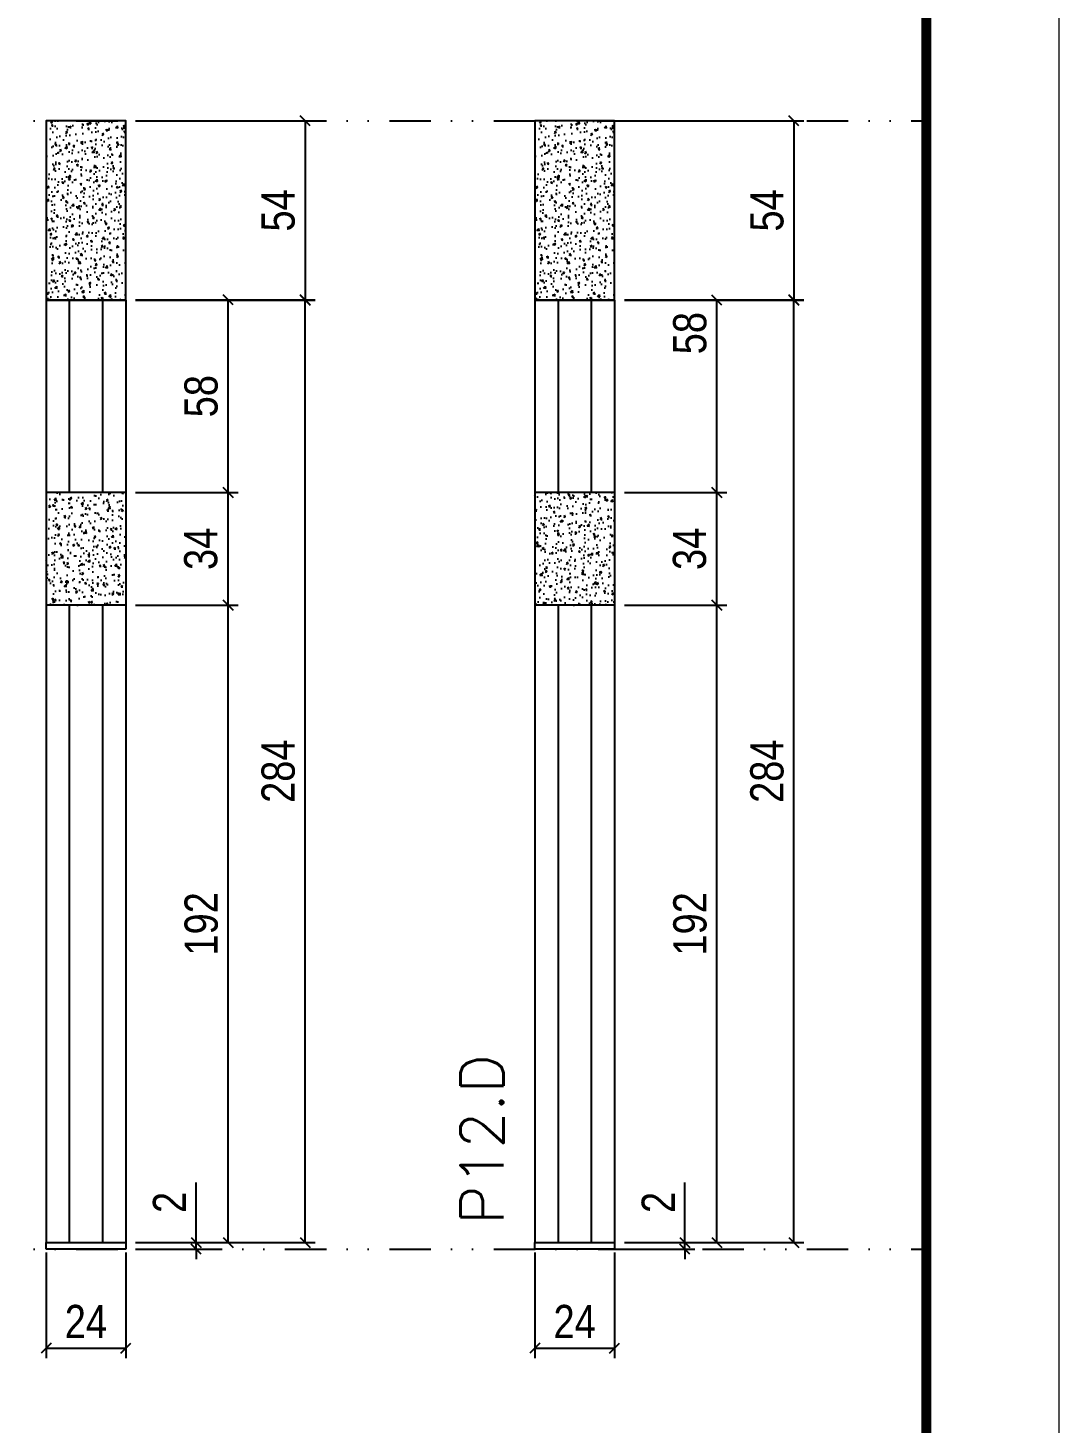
# Model space of a CAD drawing. Header units: millimetres. Extents: x 169816 to 178745, y 96537 to 113647.
# Drawn here: x 175758.8 to 176069.5, y 108295.8 to 108716.2 of the extents above; entities that cross this region are included whole.
import ezdxf

# ---------------------------------------------------------------- set-up
doc = ezdxf.new("R2010")
doc.units = ezdxf.units.MM
doc.linetypes.add('DASHED', pattern=[0.75, 0.5, -0.25])
doc.linetypes.add('DIVIDE2', pattern=[0.625, 0.25, -0.125, 0, -0.125, 0, -0.125])
for name, color, linetype in [('COTA', 241, 'Continuous'), ('Nível', 160, 'Continuous'), ('Painéis', 200, 'Continuous'), ('SARR_2.2x7', 40, 'Continuous')]:
    doc.layers.add(name, color=color, linetype=linetype)
for name, color, linetype, lineweight in [('Folhas', 255, 'Continuous', 9), ('SARRAFO DE PRESSAO', 251, 'DASHED', 9), ('Texto Seção', 7, 'Continuous', 15)]:
    doc.layers.add(name, color=color, linetype=linetype, lineweight=lineweight)
doc.styles.add('COTA TECNICA', font='techl___.ttf', dxfattribs={"height": 10})
doc.styles.add('COTA TECNICA-50', font='techl___.ttf', dxfattribs={"height": 10})
doc.styles.add('REGUA-120', font='ROMANS.shx', dxfattribs={"height": 15})
doc.dimstyles.new('COTA PAINEL-50', dxfattribs={"dimtxt": 10, "dimasz": 3, "dimexe": 3, "dimexo": 3, "dimgap": 3, "dimtad": 1, "dimdec": 1, "dimzin": 12, "dimdsep": 46, "dimtxsty": 'COTA TECNICA-50', "dimblk1": 'OBLIQUE', "dimblk2": 'OBLIQUE', "dimsah": 1, "dimcen": 0.9, "dimclrd": 4, "dimclre": 4, "dimclrt": 240, "dimadec": 1, "dimazin": 3, "dimtfac": 1, "dimtdec": 1, "dimtmove": 0, "dimatfit": 3, "dimfxl": 1, "dimtolj": 1, "dimtzin": 12, "dimarcsym": 0})
doc.dimstyles.new('PAINEL', dxfattribs={"dimtxt": 10, "dimasz": 3, "dimexe": 3, "dimexo": 3, "dimgap": 3, "dimtad": 1, "dimdec": 1, "dimzin": 12, "dimdsep": 46, "dimtxsty": 'COTA TECNICA', "dimblk1": 'OBLIQUE', "dimblk2": 'OBLIQUE', "dimsah": 1, "dimcen": 0.9, "dimclrd": 4, "dimclre": 4, "dimclrt": 240, "dimadec": 1, "dimazin": 3, "dimtfac": 1, "dimtdec": 1, "dimtmove": 0, "dimatfit": 3, "dimfxl": 1, "dimtolj": 1, "dimtzin": 12, "dimarcsym": 0})

# ---------------------------------------------------------------- blocks, each defined once
blk = doc.blocks.new('9999999999')
at = {"layer": 'Folhas'}
blk.add_lwpolyline([(98138.98, 34190.21), (99623.98, 34190.21), (99623.98, 35240.21), (98138.98, 35240.21)], close=True, dxfattribs=at)
at = {"layer": 'Folhas', "color": 30, "const_width": 3}
blk.add_lwpolyline([(98213.98, 34230.21), (99583.98, 34230.21), (99583.98, 35200.21), (98213.98, 35200.21)], close=True, dxfattribs=at)
blk = doc.blocks.new('_Oblique')
at = {"color": 0, "linetype": 'ByBlock', "lineweight": -2}
blk.add_line((-0.5, -0.5), (0.5, 0.5), dxfattribs=at)
blk = doc.blocks.new('*D875')
at = {"layer": 'COTA', "color": 4, "lineweight": -2, "transparency": 16777216}
for p, q in [((175764.24, 108347.21), (175764.24, 108315.32)), ((175788.24, 108347.21), (175788.24, 108315.32)), ((175764.24, 108318.32), (175788.24, 108318.32))]:
    blk.add_line(p, q, dxfattribs=at)
at = {"layer": 'Defpoints', "color": 0, "transparency": 16777216}
for p in [(175764.24, 108350.21), (175788.24, 108350.21), (175788.24, 108318.32)]:
    blk.add_point(p, dxfattribs=at)
at = {"layer": 'COTA', "color": 4, "lineweight": -2, "transparency": 16777216, "xscale": 3, "yscale": 3, "zscale": 3, "rotation": 180}
blk.add_blockref('_Oblique', (175764.24, 108318.32), dxfattribs=at)
at = {"layer": 'COTA', "color": 4, "lineweight": -2, "transparency": 16777216, "xscale": 3, "yscale": 3, "zscale": 3}
blk.add_blockref('_Oblique', (175788.24, 108318.32), dxfattribs=at)
at = {"layer": 'COTA', "color": 240, "transparency": 16777216, "insert": (175776.24, 108326.39), "char_height": 10, "attachment_point": 5, "style": 'COTA TECNICA'}
blk.add_mtext('\\A1;24', dxfattribs=at)
blk = doc.blocks.new('*D876')
at = {"layer": 'COTA', "color": 4, "lineweight": -2, "transparency": 16777216}
for p, q in [((175809.43, 108350.21), (175809.43, 108368.32)), ((175791.24, 108350.21), (175812.43, 108350.21)), ((175791.24, 108348.21), (175812.43, 108348.21)), ((175809.43, 108348.21), (175809.43, 108350.21)), ((175809.43, 108348.21), (175809.43, 108345.21))]:
    blk.add_line(p, q, dxfattribs=at)
at = {"layer": 'Defpoints', "color": 0, "transparency": 16777216}
for p in [(175788.24, 108350.21), (175788.24, 108348.21), (175809.43, 108350.21)]:
    blk.add_point(p, dxfattribs=at)
at = {"layer": 'COTA', "color": 4, "lineweight": -2, "transparency": 16777216, "xscale": 3, "yscale": 3, "zscale": 3}
for p, rotation in [((175809.43, 108350.21), 270), ((175809.43, 108348.21), 90)]:
    blk.add_blockref('_Oblique', p, dxfattribs=dict(at, rotation=rotation))
at = {"layer": 'COTA', "color": 240, "transparency": 16777216, "insert": (175801.43, 108362.27), "char_height": 10, "attachment_point": 5, "rotation": 90, "style": 'COTA TECNICA-50'}
blk.add_mtext('\\A1;2', dxfattribs=at)
blk = doc.blocks.new('*D1126')
at = {"layer": 'COTA', "color": 4, "linetype": 'ByBlock', "lineweight": -2, "transparency": 16777216}
for p, q in [((175791.24, 108688.21), (175845.33, 108688.21)), ((175842.33, 108688.21), (175842.33, 108634.19)), ((175791.24, 108634.19), (175845.33, 108634.19))]:
    blk.add_line(p, q, dxfattribs=at)
at = {"layer": 'Defpoints', "color": 0, "linetype": 'ByBlock', "transparency": 16777216}
for p in [(175788.24, 108688.21), (175788.24, 108634.19), (175842.33, 108634.19)]:
    blk.add_point(p, dxfattribs=at)
at = {"layer": 'COTA', "color": 4, "linetype": 'ByBlock', "lineweight": -2, "transparency": 16777216, "xscale": 3, "yscale": 3, "zscale": 3}
for p, rotation in [((175842.33, 108688.21), 90), ((175842.33, 108634.19), 270)]:
    blk.add_blockref('_Oblique', p, dxfattribs=dict(at, rotation=rotation))
at = {"layer": 'COTA', "color": 240, "linetype": 'ByBlock', "transparency": 16777216, "insert": (175834.22, 108661.2), "char_height": 10, "attachment_point": 5, "rotation": 90, "style": 'COTA TECNICA'}
blk.add_mtext('\\A1;54', dxfattribs=at)
blk = doc.blocks.new('*D877')
at = {"layer": 'COTA', "color": 4, "lineweight": -2, "transparency": 16777216}
for p, q in [((175791.24, 108576.21), (175822.12, 108576.21)), ((175819.12, 108542.21), (175819.12, 108576.21)), ((175791.24, 108542.21), (175822.12, 108542.21))]:
    blk.add_line(p, q, dxfattribs=at)
at = {"layer": 'Defpoints', "color": 0, "transparency": 16777216}
for p in [(175788.24, 108576.21), (175819.12, 108576.21), (175788.24, 108542.21)]:
    blk.add_point(p, dxfattribs=at)
at = {"layer": 'COTA', "color": 4, "lineweight": -2, "transparency": 16777216, "xscale": 3, "yscale": 3, "zscale": 3}
for p, rotation in [((175819.12, 108576.21), 90), ((175819.12, 108542.21), 270)]:
    blk.add_blockref('_Oblique', p, dxfattribs=dict(at, rotation=rotation))
at = {"layer": 'COTA', "color": 240, "transparency": 16777216, "insert": (175810.9, 108559.21), "char_height": 10, "attachment_point": 5, "rotation": 90, "style": 'COTA TECNICA-50'}
blk.add_mtext('\\A1;34', dxfattribs=at)
blk = doc.blocks.new('*D878')
at = {"layer": 'COTA', "color": 4, "lineweight": -2, "transparency": 16777216}
for p, q in [((175791.24, 108542.21), (175822.12, 108542.21)), ((175819.12, 108350.21), (175819.12, 108542.21)), ((175791.24, 108350.21), (175822.12, 108350.21))]:
    blk.add_line(p, q, dxfattribs=at)
at = {"layer": 'Defpoints', "color": 0, "transparency": 16777216}
for p in [(175788.24, 108542.21), (175819.12, 108542.21), (175788.24, 108350.21)]:
    blk.add_point(p, dxfattribs=at)
at = {"layer": 'COTA', "color": 4, "lineweight": -2, "transparency": 16777216, "xscale": 3, "yscale": 3, "zscale": 3}
for p, rotation in [((175819.12, 108542.21), 90), ((175819.12, 108350.21), 270)]:
    blk.add_blockref('_Oblique', p, dxfattribs=dict(at, rotation=rotation))
at = {"layer": 'COTA', "color": 240, "transparency": 16777216, "insert": (175811.03, 108446.21), "char_height": 10, "attachment_point": 5, "rotation": 90, "style": 'COTA TECNICA'}
blk.add_mtext('\\A1;192', dxfattribs=at)
blk = doc.blocks.new('*D886')
at = {"layer": 'COTA', "color": 4, "lineweight": -2, "transparency": 16777216}
for p, q in [((175791.24, 108634.21), (175845.33, 108634.21)), ((175842.33, 108350.21), (175842.33, 108634.21)), ((175791.24, 108350.21), (175845.33, 108350.21))]:
    blk.add_line(p, q, dxfattribs=at)
at = {"layer": 'Defpoints', "color": 0, "transparency": 16777216}
for p in [(175788.24, 108634.21), (175842.33, 108634.21), (175788.24, 108350.21)]:
    blk.add_point(p, dxfattribs=at)
at = {"layer": 'COTA', "color": 4, "lineweight": -2, "transparency": 16777216, "xscale": 3, "yscale": 3, "zscale": 3}
for p, rotation in [((175842.33, 108634.21), 90), ((175842.33, 108350.21), 270)]:
    blk.add_blockref('_Oblique', p, dxfattribs=dict(at, rotation=rotation))
at = {"layer": 'COTA', "color": 240, "transparency": 16777216, "insert": (175834.23, 108492.21), "char_height": 10, "attachment_point": 5, "rotation": 90, "style": 'COTA TECNICA'}
blk.add_mtext('\\A1;284', dxfattribs=at)
blk = doc.blocks.new('*D887')
at = {"layer": 'COTA', "color": 4, "lineweight": -2, "transparency": 16777216}
for p, q in [((175911.53, 108347.21), (175911.53, 108315.32)), ((175935.53, 108347.21), (175935.53, 108315.32)), ((175911.53, 108318.32), (175935.53, 108318.32))]:
    blk.add_line(p, q, dxfattribs=at)
at = {"layer": 'Defpoints', "color": 0, "transparency": 16777216}
for p in [(175911.53, 108350.21), (175935.53, 108350.21), (175935.53, 108318.32)]:
    blk.add_point(p, dxfattribs=at)
at = {"layer": 'COTA', "color": 4, "lineweight": -2, "transparency": 16777216, "xscale": 3, "yscale": 3, "zscale": 3, "rotation": 180}
blk.add_blockref('_Oblique', (175911.53, 108318.32), dxfattribs=at)
at = {"layer": 'COTA', "color": 4, "lineweight": -2, "transparency": 16777216, "xscale": 3, "yscale": 3, "zscale": 3}
blk.add_blockref('_Oblique', (175935.53, 108318.32), dxfattribs=at)
at = {"layer": 'COTA', "color": 240, "transparency": 16777216, "insert": (175923.53, 108326.39), "char_height": 10, "attachment_point": 5, "style": 'COTA TECNICA'}
blk.add_mtext('\\A1;24', dxfattribs=at)
blk = doc.blocks.new('*D888')
at = {"layer": 'COTA', "color": 4, "lineweight": -2, "transparency": 16777216}
for p, q in [((175956.72, 108350.21), (175956.72, 108368.32)), ((175938.53, 108350.21), (175959.72, 108350.21)), ((175938.53, 108348.21), (175959.72, 108348.21)), ((175956.72, 108348.21), (175956.72, 108350.21)), ((175956.72, 108348.21), (175956.72, 108345.21))]:
    blk.add_line(p, q, dxfattribs=at)
at = {"layer": 'Defpoints', "color": 0, "transparency": 16777216}
for p in [(175935.53, 108350.21), (175935.53, 108348.21), (175956.72, 108350.21)]:
    blk.add_point(p, dxfattribs=at)
at = {"layer": 'COTA', "color": 4, "lineweight": -2, "transparency": 16777216, "xscale": 3, "yscale": 3, "zscale": 3}
for p, rotation in [((175956.72, 108350.21), 270), ((175956.72, 108348.21), 90)]:
    blk.add_blockref('_Oblique', p, dxfattribs=dict(at, rotation=rotation))
at = {"layer": 'COTA', "color": 240, "transparency": 16777216, "insert": (175948.72, 108362.27), "char_height": 10, "attachment_point": 5, "rotation": 90, "style": 'COTA TECNICA-50'}
blk.add_mtext('\\A1;2', dxfattribs=at)
blk = doc.blocks.new('*D1127')
at = {"layer": 'COTA', "color": 4, "linetype": 'ByBlock', "lineweight": -2, "transparency": 16777216}
for p, q in [((175938.53, 108688.21), (175992.62, 108688.21)), ((175989.62, 108688.21), (175989.62, 108634.19)), ((175938.53, 108634.19), (175992.62, 108634.19))]:
    blk.add_line(p, q, dxfattribs=at)
at = {"layer": 'Defpoints', "color": 0, "linetype": 'ByBlock', "transparency": 16777216}
for p in [(175935.53, 108688.21), (175935.53, 108634.19), (175989.62, 108634.19)]:
    blk.add_point(p, dxfattribs=at)
at = {"layer": 'COTA', "color": 4, "linetype": 'ByBlock', "lineweight": -2, "transparency": 16777216, "xscale": 3, "yscale": 3, "zscale": 3}
for p, rotation in [((175989.62, 108688.21), 90), ((175989.62, 108634.19), 270)]:
    blk.add_blockref('_Oblique', p, dxfattribs=dict(at, rotation=rotation))
at = {"layer": 'COTA', "color": 240, "linetype": 'ByBlock', "transparency": 16777216, "insert": (175981.51, 108661.2), "char_height": 10, "attachment_point": 5, "rotation": 90, "style": 'COTA TECNICA'}
blk.add_mtext('\\A1;54', dxfattribs=at)
blk = doc.blocks.new('*D889')
at = {"layer": 'COTA', "color": 4, "lineweight": -2, "transparency": 16777216}
for p, q in [((175938.53, 108542.21), (175969.41, 108542.21)), ((175966.41, 108350.21), (175966.41, 108542.21)), ((175938.53, 108350.21), (175969.41, 108350.21))]:
    blk.add_line(p, q, dxfattribs=at)
at = {"layer": 'Defpoints', "color": 0, "transparency": 16777216}
for p in [(175935.53, 108542.21), (175966.41, 108542.21), (175935.53, 108350.21)]:
    blk.add_point(p, dxfattribs=at)
at = {"layer": 'COTA', "color": 4, "lineweight": -2, "transparency": 16777216, "xscale": 3, "yscale": 3, "zscale": 3}
for p, rotation in [((175966.41, 108542.21), 90), ((175966.41, 108350.21), 270)]:
    blk.add_blockref('_Oblique', p, dxfattribs=dict(at, rotation=rotation))
at = {"layer": 'COTA', "color": 240, "transparency": 16777216, "insert": (175958.32, 108446.21), "char_height": 10, "attachment_point": 5, "rotation": 90, "style": 'COTA TECNICA'}
blk.add_mtext('\\A1;192', dxfattribs=at)
blk = doc.blocks.new('*D890')
at = {"layer": 'COTA', "color": 4, "lineweight": -2, "transparency": 16777216}
for p, q in [((175938.53, 108634.21), (175992.62, 108634.21)), ((175989.62, 108350.21), (175989.62, 108634.21)), ((175938.53, 108350.21), (175992.62, 108350.21))]:
    blk.add_line(p, q, dxfattribs=at)
at = {"layer": 'Defpoints', "color": 0, "transparency": 16777216}
for p in [(175935.53, 108634.21), (175989.62, 108634.21), (175935.53, 108350.21)]:
    blk.add_point(p, dxfattribs=at)
at = {"layer": 'COTA', "color": 4, "lineweight": -2, "transparency": 16777216, "xscale": 3, "yscale": 3, "zscale": 3}
for p, rotation in [((175989.62, 108634.21), 90), ((175989.62, 108350.21), 270)]:
    blk.add_blockref('_Oblique', p, dxfattribs=dict(at, rotation=rotation))
at = {"layer": 'COTA', "color": 240, "transparency": 16777216, "insert": (175981.52, 108492.21), "char_height": 10, "attachment_point": 5, "rotation": 90, "style": 'COTA TECNICA'}
blk.add_mtext('\\A1;284', dxfattribs=at)
blk = doc.blocks.new('*D892')
at = {"layer": 'COTA', "color": 4, "lineweight": -2, "transparency": 16777216}
for p, q in [((175791.24, 108634.21), (175822.12, 108634.21)), ((175819.12, 108576.21), (175819.12, 108634.21)), ((175791.24, 108576.21), (175822.12, 108576.21))]:
    blk.add_line(p, q, dxfattribs=at)
at = {"layer": 'Defpoints', "color": 0, "transparency": 16777216}
for p in [(175788.24, 108634.21), (175819.12, 108634.21), (175788.24, 108576.21)]:
    blk.add_point(p, dxfattribs=at)
at = {"layer": 'COTA', "color": 4, "lineweight": -2, "transparency": 16777216, "xscale": 3, "yscale": 3, "zscale": 3}
for p, rotation in [((175819.12, 108634.21), 90), ((175819.12, 108576.21), 270)]:
    blk.add_blockref('_Oblique', p, dxfattribs=dict(at, rotation=rotation))
at = {"layer": 'COTA', "color": 240, "transparency": 16777216, "insert": (175810.99, 108605.21), "char_height": 10, "attachment_point": 5, "rotation": 90, "style": 'COTA TECNICA'}
blk.add_mtext('\\A1;58', dxfattribs=at)
blk = doc.blocks.new('*D893')
at = {"layer": 'COTA', "color": 4, "lineweight": -2, "transparency": 16777216}
for p, q in [((175938.53, 108576.21), (175969.41, 108576.21)), ((175966.41, 108542.21), (175966.41, 108576.21)), ((175938.53, 108542.21), (175969.41, 108542.21))]:
    blk.add_line(p, q, dxfattribs=at)
at = {"layer": 'Defpoints', "color": 0, "transparency": 16777216}
for p in [(175935.53, 108576.21), (175966.41, 108576.21), (175935.53, 108542.21)]:
    blk.add_point(p, dxfattribs=at)
at = {"layer": 'COTA', "color": 4, "lineweight": -2, "transparency": 16777216, "xscale": 3, "yscale": 3, "zscale": 3}
for p, rotation in [((175966.41, 108576.21), 90), ((175966.41, 108542.21), 270)]:
    blk.add_blockref('_Oblique', p, dxfattribs=dict(at, rotation=rotation))
at = {"layer": 'COTA', "color": 240, "transparency": 16777216, "insert": (175958.19, 108559.21), "char_height": 10, "attachment_point": 5, "rotation": 90, "style": 'COTA TECNICA'}
blk.add_mtext('\\A1;34', dxfattribs=at)
blk = doc.blocks.new('*D1129')
at = {"layer": 'COTA', "color": 4, "lineweight": -2, "transparency": 16777216}
for p, q in [((175938.53, 108634.19), (175969.41, 108634.19)), ((175966.41, 108576.21), (175966.41, 108634.19)), ((175938.53, 108576.21), (175969.41, 108576.21))]:
    blk.add_line(p, q, dxfattribs=at)
at = {"layer": 'Defpoints', "color": 0, "transparency": 16777216}
for p in [(175935.53, 108634.19), (175966.41, 108634.19), (175935.53, 108576.21)]:
    blk.add_point(p, dxfattribs=at)
at = {"layer": 'COTA', "color": 4, "lineweight": -2, "transparency": 16777216, "xscale": 3, "yscale": 3, "zscale": 3}
for p, rotation in [((175966.41, 108634.19), 90), ((175966.41, 108576.21), 270)]:
    blk.add_blockref('_Oblique', p, dxfattribs=dict(at, rotation=rotation))
at = {"layer": 'COTA', "color": 240, "transparency": 16777216, "insert": (175958.28, 108624.2), "char_height": 10, "attachment_point": 5, "rotation": 90, "style": 'COTA TECNICA'}
blk.add_mtext('\\A1;58', dxfattribs=at)

msp = doc.modelspace()

# ---------------------------------------------------------------- hatches: boundary and pattern name
at = {"layer": 'COTA', "linetype": 'ByBlock'}
h = msp.add_hatch(dxfattribs=at)
h.set_pattern_fill('AR-CONC', color=256, scale=0.03)
h.set_pattern_definition([(50, (4758.5, 4604.3004), (5.46554007, -0.47817257), [0.5715, -6.2865]), (355, (4758.5, 4604.3004), (-1.05730264, 5.73170536), [0.4572, -5.02921753]), (100.4514447, (4758.9555, 4604.2606), (4.40823741, 5.25353256), [0.48570026, -5.34270734]), (46.1842, (4758.5, 4605.8244), (8.13237123, -1.26126984), [0.85725, -9.42975]), (96.6355576, (4759.178, 4605.719), (7.12212402, 7.42278374), [0.7285507, -8.01406824]), (351.184151, (4758.5, 4605.8244), (7.12212402, 7.42278374), [0.685799, -7.54379196]), (21, (4759.262, 4605.4434), (4.54843174, -3.06795595), [0.5715, -6.2865]), (326, (4759.262, 4605.4434), (1.85406085, 5.52563898), [0.4572, -5.0292]), (71.451445, (4759.641, 4605.188), (6.40249258, 2.45768307), [0.48570026, -5.34269813]), (37.5, (4758.5, 4604.3004), (0.092658098, 2.536651166), [0, -4.96824, 0, -5.1054, 0, -5.04825]), (7.5, (4758.5, 4604.3004), (2.004589875, 3.005417245), [0, -2.91084, 0, -4.85394, 0, -1.92405]), (327.5, (4756.8007, 4604.3004), (4.067717855, -0.17186232), [0, -1.905, 0, -5.9436, 0, -7.8867]), (317.5, (4756.0387, 4604.3004), (4.44387544, 0.76279473), [0, -2.4765, 0, -3.94716, 0, -5.6007])])
h.paths.add_polyline_path([(175788.24, 108634.21), (175788.24, 108688.21), (175764.24, 108688.21), (175764.24, 108634.21)])
h = msp.add_hatch(dxfattribs=at)
h.set_pattern_fill('AR-CONC', color=256, scale=0.03)
h.set_pattern_definition([(50, (4905.7892, 4604.3004), (5.46554007, -0.47817257), [0.5715, -6.2865]), (355, (4905.789, 4604.3004), (-1.05730264, 5.73170536), [0.4572, -5.02921753]), (100.4514447, (4906.2447, 4604.2606), (4.40823741, 5.25353256), [0.48570026, -5.34270734]), (46.1842, (4905.789, 4605.8244), (8.13237123, -1.26126984), [0.85725, -9.42975]), (96.6355576, (4906.467, 4605.719), (7.12212402, 7.42278374), [0.7285507, -8.01406824]), (351.184151, (4905.789, 4605.8244), (7.12212402, 7.42278374), [0.685799, -7.54379196]), (21, (4906.5512, 4605.4434), (4.54843174, -3.06795595), [0.5715, -6.2865]), (326, (4906.551, 4605.4434), (1.85406085, 5.52563898), [0.4572, -5.0292]), (71.451445, (4906.93, 4605.188), (6.40249258, 2.45768307), [0.48570026, -5.34269813]), (37.5, (4905.7892, 4604.3004), (0.092658098, 2.536651166), [0, -4.96824, 0, -5.1054, 0, -5.04825]), (7.5, (4905.7892, 4604.3004), (2.004589875, 3.005417245), [0, -2.91084, 0, -4.85394, 0, -1.92405]), (327.5, (4904.09, 4604.3004), (4.067717855, -0.17186232), [0, -1.905, 0, -5.9436, 0, -7.8867]), (317.5, (4903.328, 4604.3004), (4.44387544, 0.76279473), [0, -2.4765, 0, -3.94716, 0, -5.6007])])
h.paths.add_polyline_path([(175911.53, 108634.21), (175935.53, 108634.21), (175935.53, 108688.21), (175911.53, 108688.21)])
h = msp.add_hatch(dxfattribs=at)
h.set_pattern_fill('AR-CONC', color=256, scale=0.03)
h.paths.add_polyline_path([(175788.24, 108576.21), (175764.24, 108576.21), (175764.24, 108542.21), (175788.24, 108542.21)])
h = msp.add_hatch(dxfattribs=at)
h.set_pattern_fill('AR-CONC', color=256, scale=0.03)
h.paths.add_polyline_path([(175935.53, 108576.21), (175911.53, 108576.21), (175911.53, 108542.21), (175935.53, 108542.21)])

# ---------------------------------------------------------------- linework, layer by layer
for p, q in [((175764.24, 108576.21), (175764.24, 108542.21)), ((175788.24, 108576.21), (175788.24, 108542.21)), ((175911.53, 108576.21), (175911.53, 108542.21)), ((175935.53, 108576.21), (175935.53, 108542.21))]:
    msp.add_line(p, q, dxfattribs=at)
for points in [[(175764.24, 108634.19), (175788.24, 108634.19), (175788.24, 108688.21), (175764.24, 108688.21)], [(175911.53, 108634.19), (175935.53, 108634.19), (175935.53, 108688.21), (175911.53, 108688.21)]]:
    msp.add_lwpolyline(points, close=True, dxfattribs=at)
at = {"layer": 'Nível', "color": 4, "linetype": 'DIVIDE2', "ltscale": 50}
for p, q in [((175049.99, 108688.21), (176029.52, 108688.21)), ((175049.99, 108348.21), (176029.52, 108348.21))]:
    msp.add_line(p, q, dxfattribs=at)
at = {"layer": 'Painéis'}
for p, q in [((175764.24, 108634.21), (175788.24, 108634.21)), ((175764.24, 108634.19), (175764.24, 108576.21)), ((175764.24, 108634.19), (175788.24, 108634.19)), ((175788.24, 108634.19), (175764.24, 108634.19)), ((175788.24, 108634.19), (175788.24, 108576.21)), ((175911.53, 108634.21), (175935.53, 108634.21)), ((175911.53, 108634.19), (175911.53, 108576.21)), ((175911.53, 108634.19), (175935.53, 108634.19)), ((175935.53, 108634.19), (175911.53, 108634.19)), ((175935.53, 108634.19), (175935.53, 108576.21)), ((175788.24, 108576.21), (175764.24, 108576.21)), ((175935.53, 108576.21), (175911.53, 108576.21)), ((175764.24, 108542.21), (175764.24, 108350.21)), ((175788.24, 108542.21), (175764.24, 108542.21)), ((175788.24, 108542.21), (175788.24, 108350.21)), ((175911.53, 108542.21), (175911.53, 108350.21)), ((175935.53, 108542.21), (175911.53, 108542.21)), ((175935.53, 108542.21), (175935.53, 108350.21)), ((175764.24, 108350.21), (175788.24, 108350.21)), ((175764.24, 108350.21), (175788.24, 108350.21)), ((175764.24, 108348.21), (175764.24, 108350.21)), ((175788.24, 108348.21), (175764.24, 108348.21)), ((175788.24, 108350.21), (175788.24, 108348.21)), ((175911.53, 108350.21), (175935.53, 108350.21)), ((175911.53, 108350.21), (175935.53, 108350.21)), ((175911.53, 108348.21), (175911.53, 108350.21)), ((175935.53, 108348.21), (175911.53, 108348.21)), ((175935.53, 108350.21), (175935.53, 108348.21))]:
    msp.add_line(p, q, dxfattribs=at)
at = {"layer": 'SARR_2.2x7'}
for points in [[(175771.24, 108634.21), (175771.24, 108576.21)], [(175781.24, 108634.21), (175781.24, 108576.21)], [(175918.53, 108634.21), (175918.53, 108576.21)], [(175928.53, 108634.21), (175928.53, 108576.21)], [(175771.24, 108542.21), (175771.24, 108350.21)], [(175781.24, 108542.21), (175781.24, 108350.21)], [(175918.53, 108542.21), (175918.53, 108350.21)], [(175928.53, 108542.21), (175928.53, 108350.21)]]:
    msp.add_lwpolyline(points, dxfattribs=at)

# ---------------------------------------------------------------- block references
at = {"layer": 'SARRAFO DE PRESSAO', "color": 6, "linetype": 'ByBlock'}
msp.add_blockref('9999999999', (76445.54, 73832.6), dxfattribs=at)

# ---------------------------------------------------------------- texts
at = {"layer": 'Texto Seção', "insert": (175902.08, 108355.63), "char_height": 13, "width": 285.3299, "attachment_point": 7, "rotation": 90, "style": 'REGUA-120'}
msp.add_mtext('\\pxt4;P12.D', dxfattribs=at)

# ---------------------------------------------------------------- dimensions: what is measured, and where the dimension line sits
at = {"layer": 'COTA', "linetype": 'ByBlock'}
for base, p1, p2, picture, middle in [((175842.33, 108634.19), (175788.24, 108688.21), (175788.24, 108634.19), '*D1126', (175834.22, 108661.2)), ((175989.62, 108634.19), (175935.53, 108688.21), (175935.53, 108634.19), '*D1127', (175981.51, 108661.2))]:
    dim = msp.add_linear_dim(base=base, p1=p1, p2=p2, angle=90, dimstyle='PAINEL', dxfattribs=at)
    dim.commit()
    dim.dimension.update_dxf_attribs({"geometry": picture, "text_midpoint": middle})
at = {"layer": 'COTA'}
for base, p1, p2, picture, middle in [((175842.33, 108634.21), (175788.24, 108350.21), (175788.24, 108634.21), '*D886', (175834.23, 108492.21)), ((175819.12, 108634.21), (175788.24, 108576.21), (175788.24, 108634.21), '*D892', (175810.99, 108605.21)), ((175989.62, 108634.21), (175935.53, 108350.21), (175935.53, 108634.21), '*D890', (175981.52, 108492.21)), ((175819.12, 108542.21), (175788.24, 108350.21), (175788.24, 108542.21), '*D878', (175811.03, 108446.21)), ((175966.41, 108542.21), (175935.53, 108350.21), (175935.53, 108542.21), '*D889', (175958.32, 108446.21))]:
    dim = msp.add_linear_dim(base=base, p1=p1, p2=p2, angle=90, dimstyle='PAINEL', dxfattribs=at)
    dim.commit()
    dim.dimension.update_dxf_attribs({"geometry": picture, "text_midpoint": middle})
dim = msp.add_linear_dim(base=(175966.41, 108634.19), p1=(175935.53, 108576.21), p2=(175935.53, 108634.19), angle=90, dimstyle='PAINEL', override={"dimtmove": 1}, dxfattribs=at)
dim.commit()
dim.dimension.update_dxf_attribs({"geometry": '*D1129', "text_midpoint": (175966.41, 108624.2), "dimtype": 160})
for base, p1, p2, dimstyle, picture, middle in [((175819.12, 108576.21), (175788.24, 108542.21), (175788.24, 108576.21), 'COTA PAINEL-50', '*D877', (175819.12, 108559.21)), ((175966.41, 108576.21), (175935.53, 108542.21), (175935.53, 108576.21), 'PAINEL', '*D893', (175966.41, 108559.21)), ((175809.43, 108350.21), (175788.24, 108348.21), (175788.24, 108350.21), 'COTA PAINEL-50', '*D876', (175809.43, 108362.27)), ((175956.72, 108350.21), (175935.53, 108348.21), (175935.53, 108350.21), 'COTA PAINEL-50', '*D888', (175956.72, 108362.27))]:
    dim = msp.add_linear_dim(base=base, p1=p1, p2=p2, angle=90, dimstyle=dimstyle, dxfattribs=at)
    dim.commit()
    dim.dimension.update_dxf_attribs({"geometry": picture, "text_midpoint": middle, "dimtype": 160})
for base, p1, p2, picture, middle in [((175788.24, 108318.32), (175764.24, 108350.21), (175788.24, 108350.21), '*D875', (175776.24, 108326.39)), ((175935.53, 108318.32), (175911.53, 108350.21), (175935.53, 108350.21), '*D887', (175923.53, 108326.39))]:
    dim = msp.add_linear_dim(base=base, p1=p1, p2=p2, dimstyle='PAINEL', override={"dimarcsym": 2}, dxfattribs=at)
    dim.commit()
    dim.dimension.update_dxf_attribs({"geometry": picture, "text_midpoint": middle})

doc.saveas('drawing.dxf')
